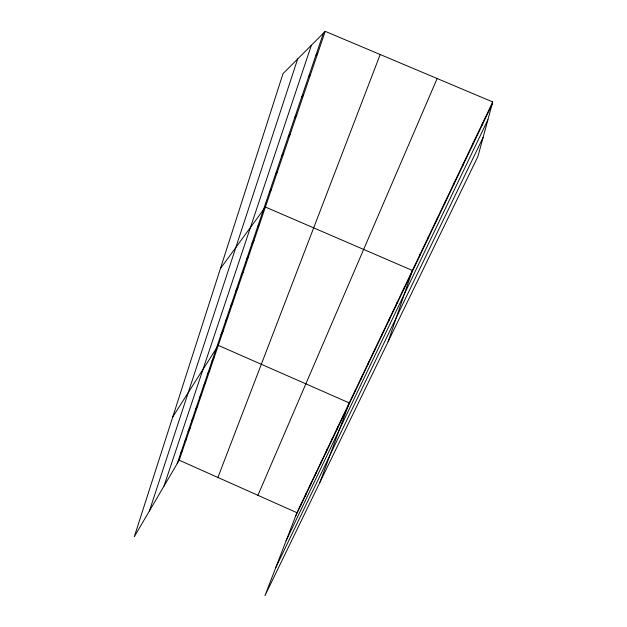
<?xml version="1.0" encoding="UTF-8"?>
<svg xmlns="http://www.w3.org/2000/svg" width="627" height="627" viewBox="0 0 627 627"><rect width="100%" height="100%" fill="white"/><g stroke="black" fill="none" stroke-linecap="round" stroke-linejoin="round"><path stroke-width="0.94" d="M492.712 101.95L477.946 156.429L264.962 595.65L296.932 512.706L492.712 101.95L325.225 31.35L282.996 73.665L134.288 536.736L179.197 460.194L325.225 31.35M482.038 125.353L482.727 122.908M472.28 145.793L473.032 143.246M462.812 165.638L463.619 162.996M453.619 184.918L454.473 182.183M444.684 203.65L445.585 200.828M436 221.864L436.941 218.964M149.414 510.958L297.668 58.962M427.551 239.569L428.539 236.598M163.968 486.152L311.345 45.262M419.338 256.796L420.356 253.755M177.182 463.627L323.414 33.16M388.121 341.676L412.394 270.464L265.401 207.028L220.39 268.622M403.553 289.886L404.642 286.727M395.966 305.788L397.095 302.567M388.583 321.275L389.735 318.007M381.381 336.37L382.564 333.055M374.358 351.089L375.573 347.726M367.516 365.439L368.747 362.038M360.838 379.437L362.092 375.996M354.326 393.098L355.603 389.626M319.927 482.296L349.263 402.926L218.298 345.375L172.754 416.947M342.201 418.515L343.51 414.98M336.558 430.341L337.89 426.775M331.04 441.91L332.388 438.32M325.64 453.227L327.004 449.622M320.358 464.317L321.729 460.68M310.106 485.8L311.509 482.132M315.177 475.172L316.564 471.52M305.137 496.216L306.548 492.532M217.898 477.461L380.189 54.518M300.27 506.42L301.697 502.721M257.924 495.314L437.137 78.524M295.505 516.421L492.085 104.286M286.092 540.819L487.861 119.843M275.739 567.694L483.08 137.485M180.741 453.156L182.755 449.747M184.369 442.474L186.384 439.08M188.076 431.572L190.091 428.202M191.854 420.443L193.868 417.104M195.71 409.086L197.732 405.763M199.652 397.487L201.675 394.195M203.673 385.644L205.695 382.376M207.788 373.543L209.802 370.306M211.989 361.183L214.003 357.978M221.017 334.599L223.032 331.471M225.869 320.319L227.875 317.238M230.838 305.686L232.844 302.645M235.932 290.693L237.931 287.699M241.16 275.316L243.151 272.377M246.513 259.539L248.504 256.662M252.007 243.362L253.99 240.541M257.65 226.762L259.625 224.004M269.383 192.215L271.334 189.605M275.496 174.235L277.432 171.696M281.774 155.755L283.702 153.301M288.224 136.757L290.136 134.397M294.862 117.218L296.759 114.953M301.689 97.114L303.57 94.951M308.719 76.423L310.577 74.37M315.961 55.113L317.795 53.177M179.197 460.194L296.932 512.706"/></g></svg>
